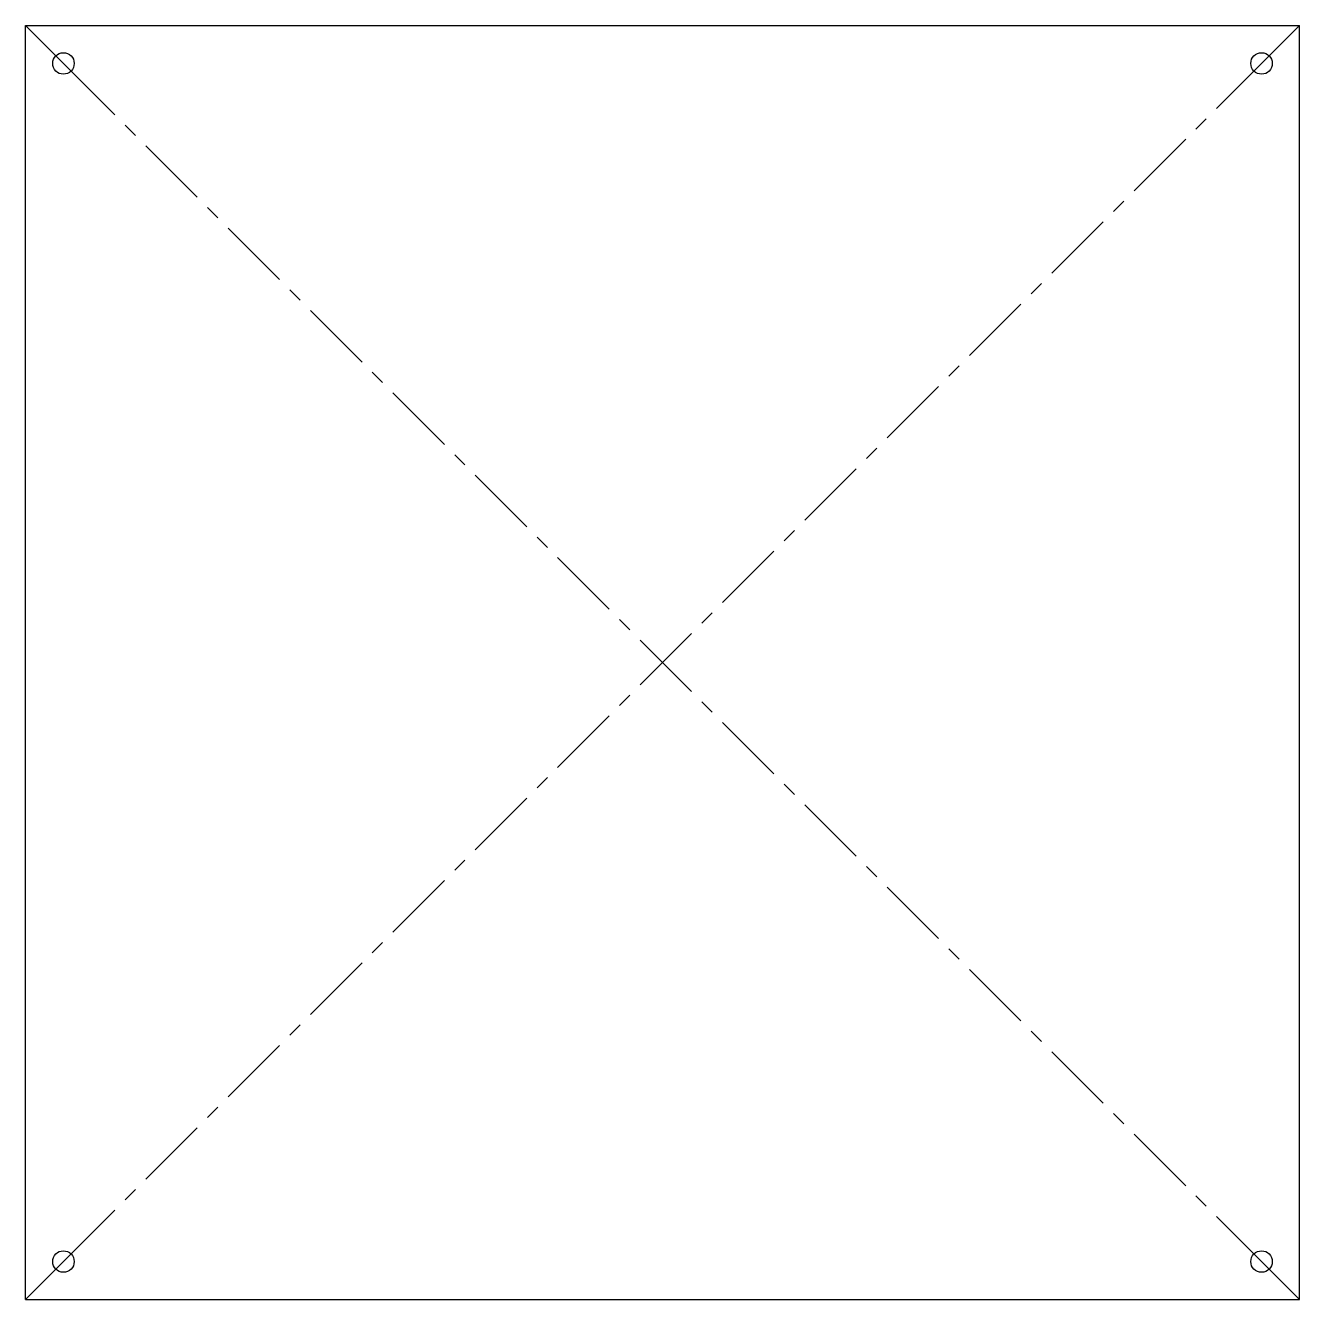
# Model space of a CAD drawing. Header units: inches. Extents: x 0 to 8.75, y 0 to 8.75.
import ezdxf

# ---------------------------------------------------------------- set-up
doc = ezdxf.new("R2010")
doc.units = ezdxf.units.IN
doc.header["$MEASUREMENT"] = 0
doc.linetypes.add('CENTERX2', pattern=[0.8, 0.5, -0.1, 0.1, -0.1])

msp = doc.modelspace()

# ---------------------------------------------------------------- linework, layer by layer
at = {"color": 7, "linetype": 'Continuous'}
for p, q in [((0, 0), (0, 8.75)), ((0, 8.75), (8.75, 8.75)), ((8.75, 0), (8.75, 8.75)), ((0, 0), (8.75, 0))]:
    msp.add_line(p, q, dxfattribs=at)
at = {"color": 7, "linetype": 'CENTERX2'}
for p, q in [((0, 8.75), (0.2608, 8.4892)), ((8.4892, 8.4892), (8.75, 8.75)), ((0.2608, 0.2608), (8.4892, 8.4892)), ((0.2608, 8.4892), (8.4892, 0.2608)), ((0, 0), (0.2608, 0.2608)), ((8.4892, 0.2608), (8.75, 0))]:
    msp.add_line(p, q, dxfattribs=at)
at = {"color": 7, "linetype": 'Continuous'}
for centre in [(0.2608, 8.4892), (8.4892, 8.4892), (0.2608, 0.2608), (8.4892, 0.2608)]:
    msp.add_circle(centre, 0.0738, dxfattribs=at)

doc.saveas('drawing.dxf')
